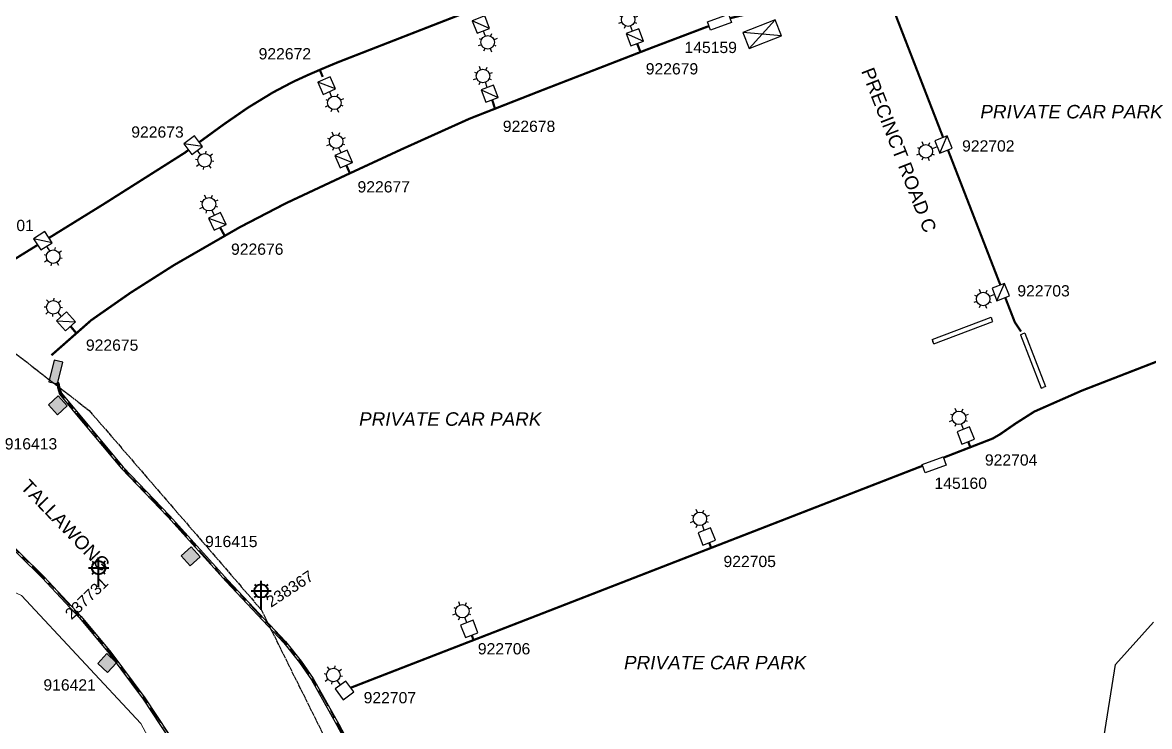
# Model space of a CAD drawing. Header units: metres. Extents: x 303957 to 307239, y 6268736 to 6272503.
# Drawn here: x 305574.5 to 305825, y 6269785.5 to 6269941.9 of the extents above; entities that cross this region are included whole.
import ezdxf
from ezdxf.enums import TextEntityAlignment as Align

# ---------------------------------------------------------------- set-up
doc = ezdxf.new("R2010")
doc.units = ezdxf.units.M
for name, pattern in [('Cable Exist OH', [1, 1, 0]), ('Cable Exist UG', [8.2, 4, -1.2, 1.8, -1.2]), ('IE Trench LV', [6.5, 5, -1.5])]:
    doc.linetypes.add(name, pattern=pattern)
doc.layers.get('0').update_dxf_attribs({"color": 6})
doc.layers.add('Cadastre Land Parcels_SP_EXT', color=9, linetype='Continuous', lineweight=5)
doc.layers.add('Cadastre Roads_SP_EXT', color=9, linetype='Continuous', lineweight=5)
for name, color, linetype in [('Duct_SP_NEW', 2, 'Continuous'), ('Equip_SP_SL_EXT', 7, 'Continuous'), ('Equip_SP_SL_NEW', 2, 'Continuous'), ('Mains_HV_MOD', 3, 'Continuous'), ('Mains_SL_MOD', 3, 'Continuous'), ('Notes_SP_MISC', 7, 'Continuous'), ('Services_SP_EXT', 7, 'Continuous'), ('Sub_SP_NEW', 2, 'Continuous'), ('SupportsUG_SP_LV_EXT', 7, 'Continuous'), ('SupportsUG_SP_LV_NEW', 2, 'Continuous'), ('SupportsUG_SP_LV_SL_EXT', 7, 'Continuous'), ('SupportsUG_SP_LV_SL_NEW', 2, 'Continuous'), ('Trench_SP_NEW', 2, 'Continuous'), ('UG_Details_SP_MISC', 7, 'Continuous')]:
    doc.layers.add(name, color=color, linetype=linetype)
doc.styles.add('COLUMN_LABEL', font='arial.ttf')
doc.styles.add('iecARIAL', font='arial.ttf', dxfattribs={"height": 2})
doc.styles.add('POLE_LABEL', font='arial.ttf')
doc.styles.add('SL_LABEL', font='arial.ttf')
doc.styles.get("Standard").update_dxf_attribs({"font": 'arial.ttf'})
doc.linetypes.add('IE Trench HV', pattern='A,7,-0.2,["/",Standard,S=3,R=0,X=0.6,Y=-1.4],-2.5', length=9.7)

# ---------------------------------------------------------------- blocks, each defined once
blk = doc.blocks.new('SL_LANTERN_EXT')
at = {"lineweight": 40}
for p, q in [((-1.46, 5.68), (-1.06, 5.28)), ((0, 1.97), (0, 6.47)), ((1.46, 5.68), (1.06, 5.28)), ((-2.25, 4.22), (2.25, 4.22)), ((-1.46, 2.76), (-1.06, 3.16)), ((0, 0), (0, 2.72)), ((1.46, 2.76), (1.06, 3.16))]:
    blk.add_line(p, q, dxfattribs=at)
blk.add_circle((0, 4.22), 1.5, dxfattribs=at)
at = {"style": 'iecARIAL', "flags": 8}
blk.add_attdef('ASSET_NUM', (1.5, 1.5), '', height=2.5, dxfattribs=at)
for tag, p, height, flags in [('OPERATING_VOLTAGE', (0.98, -1.65), 0.2, 9), ('ORIENTATION', (0.98, -1.85), 0.2, 9), ('OWNED_BY', (0.98, -2.05), 0.2, 9), ('STATE', (0.98, -2.25), 0.2, 9), ('CONSTRUCTED_VOLTAGE', (0.98, -0.65), 0.2, 9), ('CONTROL_TYPE', (0.98, -0.85), 0.2, 9), ('LANTERN_PURPOSE', (0.98, -1.05), 0.2, 9), ('LANTERN_TYPE', (0.98, -1.25), 0.2, 9), ('NO_PHASES', (0.98, -1.45), 0.2, 9), ('USAGE', (0.98, -2.45), 0.2, 9), ('CEXIST', (0.98, -2.65), 0.2, 9), ('LNUMBER', (2.18, -3.25), 2.5, 8), ('CNEW', (0.98, -2.85), 0.2, 9), ('CNUMBER', (0.98, -3.05), 0.2, 9), ('CREMOVE', (0.98, -3.25), 0.2, 9), ('CREPLACE', (0.98, -3.45), 0.2, 9), ('LKINGHEIGHT', (0.98, -3.65), 0.2, 9), ('LBRACKET', (0.98, -3.85), 0.2, 9), ('LBRACKETVOCAB', (0.98, -4.05), 0.2, 9), ('LCATEGORY', (0.98, -4.25), 0.2, 9), ('LCHARGE1', (0.98, -4.45), 0.2, 9), ('LCHARGE1PERCENT', (0.98, -4.65), 0.2, 9), ('LCHARGE2', (0.98, -4.85), 0.2, 9), ('LCHARGE2PERCENT', (0.98, -5.05), 0.2, 9), ('LCHARGE3', (0.98, -5.25), 0.2, 9), ('LCHARGE3PERCENT', (0.98, -5.45), 0.2, 9), ('LEXIST', (0.98, -5.65), 0.2, 9), ('LLAMP', (0.98, -5.85), 0.2, 9), ('LLAMPVOCAB', (0.98, -6.05), 0.2, 9), ('LMAST', (0.98, -6.25), 0.2, 9), ('LMASTVOCAB', (0.98, -6.45), 0.2, 9), ('LNEW', (0.98, -6.65), 0.2, 9), ('LANTNUMBER', (0.98, -6.85), 0.2, 9), ('LOUTREACH', (0.98, -7.25), 0.2, 9), ('LOUTREACHVOCAB', (0.98, -7.45), 0.2, 9), ('LRATECODE', (0.98, -7.65), 0.2, 9), ('STREETNAME', (0.98, -9.25), 0.2, 9), ('SUBURB', (0.98, -9.45), 0.2, 1), ('LREMOVE', (0.98, -7.85), 0.2, 9), ('LREPLACE', (0.98, -8.05), 0.2, 9), ('LTYPE', (0.98, -8.25), 0.2, 9), ('LTYPEVOCAB', (0.98, -8.45), 0.2, 9), ('LEGEND', (0.98, -8.65), 0.2, 9), ('LOCATION', (0.98, -8.85), 0.2, 9), ('NOTES', (0.98, -9.05), 0.2, 9)]:
    blk.add_attdef(tag, p, '', height=height, dxfattribs=dict(flags=flags))
blk = doc.blocks.new('*U48')
blk.add_wipeout([(-1.485, -1.485), (1.485, -1.485), (1.485, 1.485), (-1.485, 1.485)])
at = {"lineweight": -3}
blk.add_lwpolyline([(-1.485, -1.485), (1.485, -1.485), (1.485, 1.485), (-1.485, 1.485)], close=True, dxfattribs=at)
at = {"flags": 128}
blk.add_lwpolyline([(-1.485, 1.485), (1.485, -1.485)], dxfattribs=at)
for tag, height, flags, p in [('ASSET_NUM', 2.5, 8, (2, 2)), ('STREET_CODE', 0.2, 9, (1.5, 0)), ('OWNED_BY', 0.2, 9, (1.5, -0.4)), ('OPERATED_BY', 0.2, 9, (1.5, -0.6)), ('STATE', 0.2, 9, (1.5, -1)), ('SUBURB', 0.2, 9, (1.5, -1.8)), ('STREETNAME', 0.2, 9, (1.5, -2)), ('COLUMN_TYPE', 0.2, 9, (1.5, -0.2)), ('USAGE', 0.2, 9, (1.5, -1.2)), ('MAINTAINED_BY', 0.2, 9, (1.5, -0.8)), ('LEGEND', 0.2, 9, (1.5, -1.4)), ('PARENT', 0.2, 9, (1.5, -1.6)), ('LOCATION', 0.2, 9, (1.5, -2.2)), ('NOTES', 0.2, 9, (1.5, -2.4)), ('LABEL_ALIGNMENT', 0.2, 9, (1.5, -2.6)), ('Z', 0.2, 1, (1.5, -2.8))]:
    blk.add_attdef(tag, text='', height=height, dxfattribs=dict(flags=flags)).set_placement(p, align=Align.MIDDLE_LEFT)
at = {"style": 'POLE_LABEL', "flags": 9}
blk.add_attdef('STRUCTURE_PLANT_NUMBER', text='', height=0.2, dxfattribs=at).set_placement((1.5, 0.242), align=Align.MIDDLE_LEFT)
blk = doc.blocks.new('*U44')
for tag, height, flags, p in [('OPERATING_VOLTAGE', 0.2, 9, (0, -1.4)), ('ORIENTATION', 0.2, 9, (0, -1.6)), ('OWNED_BY', 0.2, 9, (0, -1.8)), ('STATE', 0.2, 9, (0, -2)), ('CEXIST', 0.2, 9, (0, -2.4)), ('CNEW', 0.2, 9, (0, -2.6)), ('LANTERN_TYPE', 0.2, 9, (0, -1)), ('NO_PHASES', 0.2, 9, (0, -1.2)), ('USAGE', 0.2, 9, (0, -2.2)), ('LNUMBER', 2.5, 8, (1.2, -2.8)), ('CNUMBER', 0.2, 9, (0, -2.8)), ('CREMOVE', 0.2, 9, (0, -3)), ('CREPLACE', 0.2, 9, (0, -3.2)), ('LKINGHEIGHT', 0.2, 9, (0, -3.4)), ('LBRACKET', 0.2, 9, (0, -3.6)), ('LBRACKETVOCAB', 0.2, 9, (0, -3.8)), ('LCATEGORY', 0.2, 9, (0, -4)), ('LCHARGE1', 0.2, 9, (0, -4.2)), ('LCHARGE1PERCENT', 0.2, 9, (0, -4.4)), ('LCHARGE2', 0.2, 9, (0, -4.6)), ('LCHARGE2PERCENT', 0.2, 9, (0, -4.8)), ('LCHARGE3', 0.2, 9, (0, -5)), ('LCHARGE3PERCENT', 0.2, 9, (0, -5.2)), ('LEXIST', 0.2, 9, (0, -5.4)), ('LLAMP', 0.2, 9, (0, -5.6)), ('LLAMPVOCAB', 0.2, 9, (0, -5.8)), ('LMAST', 0.2, 9, (0, -6)), ('LMASTVOCAB', 0.2, 9, (0, -6.2)), ('LNEW', 0.2, 9, (0, -6.4)), ('LANTNUMBER', 0.2, 9, (0, -6.6)), ('LOUTREACH', 0.2, 9, (0, -7)), ('LOUTREACHVOCAB', 0.2, 9, (0, -7.2)), ('LRATECODE', 0.2, 9, (0, -7.4)), ('LREMOVE', 0.2, 9, (0, -7.6)), ('SUBURB', 0.2, 9, (0, -8.6)), ('STREETNAME', 0.2, 9, (0, -8.8)), ('LREPLACE', 0.2, 9, (0, -7.8)), ('LTYPE', 0.2, 9, (0, -8)), ('LTYPEVOCAB', 0.2, 9, (0, -8.2)), ('LEGEND', 0.2, 9, (0, -8.4)), ('LOCATION', 0.2, 9, (0, -9)), ('NOTES', 0.2, 9, (0, -9.2)), ('MAINTAINED_BY', 0.2, 9, (0, -9.86))]:
    blk.add_attdef(tag, text='', height=height, dxfattribs=dict(flags=flags)).set_placement(p, align=Align.MIDDLE_LEFT)
at = {"flags": 9}
blk.add_attdef('OPERATED_BY', (0, -9.61), '', height=0.2, dxfattribs=at)
blk.add_wipeout([(0, 4.97), (1.46, 4.18), (2.25, 2.72), (1.46, 1.26), (0, 0.36), (-1.46, 1.26), (-2.25, 2.72), (-1.46, 4.18)])
for p, q in [((-2.25, 2.72), (-1.5, 2.72)), ((-1.46, 4.18), (-1.06, 3.78)), ((0, 4.22), (0, 4.97)), ((1.46, 4.18), (1.06, 3.78)), ((1.5, 2.72), (2.25, 2.72)), ((-1.46, 1.26), (-1.06, 1.66)), ((0, 0), (0, 1.22)), ((0, 0), (0, 0)), ((1.46, 1.26), (1.06, 1.66))]:
    blk.add_line(p, q)
blk.add_circle((0, 2.72), 1.5)
at = {"style": 'SL_LABEL'}
for tag, height, flags, p in [('ASSET_NUM', 2.5, 8, (2, 2)), ('STREET_CODE', 0.2, 9, (0, -0.2))]:
    blk.add_attdef(tag, text='', height=height, dxfattribs=dict(at, flags=flags)).set_placement(p, align=Align.MIDDLE_LEFT)
at = {"flags": 1}
blk.add_attdef('Z', (0, 0), '', height=0.2, dxfattribs=at)
at = {"flags": 9}
for tag, p in [('CONSTRUCTED_VOLTAGE', (0, -0.4)), ('CONTROL_TYPE', (0, -0.6)), ('LANTERN_PURPOSE', (0, -0.8))]:
    blk.add_attdef(tag, text='', height=0.2, dxfattribs=at).set_placement(p, align=Align.MIDDLE_LEFT)
blk = doc.blocks.new('*U43')
for tag, height, flags, p in [('OPERATING_VOLTAGE', 0.2, 9, (0, -1.4)), ('ORIENTATION', 0.2, 9, (0, -1.6)), ('OWNED_BY', 0.2, 9, (0, -1.8)), ('STATE', 0.2, 9, (0, -2)), ('CEXIST', 0.2, 9, (0, -2.4)), ('CNEW', 0.2, 9, (0, -2.6)), ('LANTERN_TYPE', 0.2, 9, (0, -1)), ('NO_PHASES', 0.2, 9, (0, -1.2)), ('USAGE', 0.2, 9, (0, -2.2)), ('LNUMBER', 2.5, 8, (1.2, -2.8)), ('CNUMBER', 0.2, 9, (0, -2.8)), ('CREMOVE', 0.2, 9, (0, -3)), ('CREPLACE', 0.2, 9, (0, -3.2)), ('LKINGHEIGHT', 0.2, 9, (0, -3.4)), ('LBRACKET', 0.2, 9, (0, -3.6)), ('LBRACKETVOCAB', 0.2, 9, (0, -3.8)), ('LCATEGORY', 0.2, 9, (0, -4)), ('LCHARGE1', 0.2, 9, (0, -4.2)), ('LCHARGE1PERCENT', 0.2, 9, (0, -4.4)), ('LCHARGE2', 0.2, 9, (0, -4.6)), ('LCHARGE2PERCENT', 0.2, 9, (0, -4.8)), ('LCHARGE3', 0.2, 9, (0, -5)), ('LCHARGE3PERCENT', 0.2, 9, (0, -5.2)), ('LEXIST', 0.2, 9, (0, -5.4)), ('LLAMP', 0.2, 9, (0, -5.6)), ('LLAMPVOCAB', 0.2, 9, (0, -5.8)), ('LMAST', 0.2, 9, (0, -6)), ('LMASTVOCAB', 0.2, 9, (0, -6.2)), ('LNEW', 0.2, 9, (0, -6.4)), ('LANTNUMBER', 0.2, 9, (0, -6.6)), ('LOUTREACH', 0.2, 9, (0, -7)), ('LOUTREACHVOCAB', 0.2, 9, (0, -7.2)), ('LRATECODE', 0.2, 9, (0, -7.4)), ('LREMOVE', 0.2, 9, (0, -7.6)), ('SUBURB', 0.2, 9, (0, -8.6)), ('STREETNAME', 0.2, 9, (0, -8.8)), ('LREPLACE', 0.2, 9, (0, -7.8)), ('LTYPE', 0.2, 9, (0, -8)), ('LTYPEVOCAB', 0.2, 9, (0, -8.2)), ('LEGEND', 0.2, 9, (0, -8.4)), ('LOCATION', 0.2, 9, (0, -9)), ('NOTES', 0.2, 9, (0, -9.2)), ('MAINTAINED_BY', 0.2, 9, (0, -9.86))]:
    blk.add_attdef(tag, text='', height=height, dxfattribs=dict(flags=flags)).set_placement(p, align=Align.MIDDLE_LEFT)
at = {"flags": 9}
blk.add_attdef('OPERATED_BY', (0, -9.61), '', height=0.2, dxfattribs=at)
blk.add_wipeout([(0, 4.97), (1.46, 4.18), (2.25, 2.72), (1.46, 1.26), (0, 0.37), (-1.46, 1.26), (-2.25, 2.72), (-1.46, 4.18)])
for p, q in [((-2.25, 2.72), (-1.5, 2.72)), ((-1.46, 4.18), (-1.06, 3.78)), ((0, 4.22), (0, 4.97)), ((1.46, 4.18), (1.06, 3.78)), ((1.5, 2.72), (2.25, 2.72)), ((-1.46, 1.26), (-1.06, 1.66)), ((0, 0), (0, 1.22)), ((0, 0), (0, 0)), ((1.46, 1.26), (1.06, 1.66))]:
    blk.add_line(p, q)
blk.add_circle((0, 2.72), 1.5)
at = {"style": 'SL_LABEL'}
for tag, height, flags, p in [('ASSET_NUM', 2.5, 8, (2, 2)), ('STREET_CODE', 0.2, 9, (0, -0.2))]:
    blk.add_attdef(tag, text='', height=height, dxfattribs=dict(at, flags=flags)).set_placement(p, align=Align.MIDDLE_LEFT)
at = {"flags": 1}
blk.add_attdef('Z', (0, 0), '', height=0.2, dxfattribs=at)
at = {"flags": 9}
for tag, p in [('CONSTRUCTED_VOLTAGE', (0, -0.4)), ('CONTROL_TYPE', (0, -0.6)), ('LANTERN_PURPOSE', (0, -0.8))]:
    blk.add_attdef(tag, text='', height=0.2, dxfattribs=at).set_placement(p, align=Align.MIDDLE_LEFT)
blk = doc.blocks.new('SUB_PADMOUNT_NEW')
for p, q in [((-3.84, 1.92), (3.84, -1.92)), ((3.84, 1.92), (-3.84, -1.92))]:
    blk.add_line(p, q)
blk.add_lwpolyline([(-3.84, -1.92), (3.84, -1.92), (3.84, 1.92), (-3.84, 1.92)], close=True)
for tag, height, flags, p in [('ASSET_NUM', 2.5, 8, (2, 2)), ('STREET_CODE', 0.2, 9, (1.5, 0)), ('OPERATING_VOLTAGE', 0.2, 9, (1.5, -0.4)), ('ORIENTATION', 0.2, 9, (1.5, -0.6)), ('OWNED_BY', 0.2, 9, (1.5, -0.8)), ('OPERATED_BY', 0.2, 9, (1.5, -1)), ('CONSTRUCTED_VOLTAGE', 0.2, 9, (1.5, -1.4)), ('SECONDARY_VOLTAGE', 0.2, 9, (1.5, -1.6)), ('STATE', 0.2, 9, (1.5, -1.8)), ('SUBSTATION_TYPE', 0.2, 9, (1.5, -2.2)), ('NO_PHASES', 0.2, 9, (1.5, -0.2)), ('MAINTAINED_BY', 0.2, 9, (1.5, -1.2)), ('PARENT', 0.2, 9, (1.5, -2)), ('USAGE', 0.2, 9, (1.5, -2.4)), ('LEGEND', 0.2, 9, (1.5, -2.6)), ('SUBURB', 0.2, 9, (1.5, -2.8)), ('STREETNAME', 0.2, 9, (1.5, -3)), ('Z', 0.2, 1, (1.5, -3.6)), ('LOCATION', 0.2, 9, (1.5, -3.2)), ('NOTES', 0.2, 9, (1.5, -3.4))]:
    blk.add_attdef(tag, text='', height=height, dxfattribs=dict(flags=flags)).set_placement(p, align=Align.MIDDLE_LEFT)
blk = doc.blocks.new('COLUMN_NEW')
blk.add_wipeout([(-1.485, -1.485), (1.485, -1.485), (1.485, 1.485), (-1.485, 1.485)])
at = {"lineweight": -3}
blk.add_lwpolyline([(-1.485, -1.485), (1.485, -1.485), (1.485, 1.485), (-1.485, 1.485)], close=True, dxfattribs=at)
for tag, height, flags, p in [('ASSET_NUM', 2.5, 8, (2, 2)), ('STREET_CODE', 0.2, 9, (1.5, 0)), ('OWNED_BY', 0.2, 9, (1.5, -0.4)), ('OPERATED_BY', 0.2, 9, (1.5, -0.6)), ('STATE', 0.2, 9, (1.5, -1)), ('SUBURB', 0.2, 9, (1.5, -1.8)), ('STREETNAME', 0.2, 9, (1.5, -2)), ('COLUMN_TYPE', 0.2, 9, (1.5, -0.2)), ('USAGE', 0.2, 9, (1.5, -1.2)), ('MAINTAINED_BY', 0.2, 9, (1.5, -0.8)), ('LEGEND', 0.2, 9, (1.5, -1.4)), ('PARENT', 0.2, 9, (1.5, -1.6)), ('LOCATION', 0.2, 9, (1.5, -2.2)), ('NOTES', 0.2, 9, (1.5, -2.4)), ('LABEL_ALIGNMENT', 0.2, 9, (1.5, -2.6)), ('Z', 0.2, 1, (1.5, -2.8))]:
    blk.add_attdef(tag, text='', height=height, dxfattribs=dict(flags=flags)).set_placement(p, align=Align.MIDDLE_LEFT)
at = {"style": 'POLE_LABEL', "flags": 9}
blk.add_attdef('STRUCTURE_PLANT_NUMBER', text='', height=0.2, dxfattribs=at).set_placement((1.5, 0.242), align=Align.MIDDLE_LEFT)
blk = doc.blocks.new('PILLAR_EXT')
blk.add_hatch(color=256).paths.add_polyline_path([(-2.475, 0.99), (-2.475, -0.99), (2.475, -0.99), (2.475, 0.99)])
blk.add_lwpolyline([(-2.475, -0.99), (2.475, -0.99), (2.475, 0.99), (-2.475, 0.99)], close=True)
at = {"style": 'iecARIAL', "flags": 8}
blk.add_attdef('ASSET_NUM', (1.5, 3.5), '', height=2.5, dxfattribs=at)
for tag, p, flags in [('OWNED_BY', (0, -0.2), 9), ('STATE', (0, -0.4), 9), ('SUPPORT_TYPE', (0, -0.6), 9), ('STREETNAME', (0, -1.8), 9), ('SUBURB', (0, -2), 1), ('USAGE', (0, -0.8), 9), ('LEGEND', (0, -1), 9), ('LOCATION', (0, -1.2), 9), ('NOTES', (0, -1.4), 9), ('PARENT', (0, -1.6), 9)]:
    blk.add_attdef(tag, p, '', height=0.2, dxfattribs=dict(flags=flags))
blk = doc.blocks.new('COLUMN_EXT')
blk.add_hatch(color=256).paths.add_polyline_path([(-1.49, 1.48), (-1.49, -1.49), (1.48, -1.49), (1.48, 1.48)])
blk.add_lwpolyline([(-1.49, -1.49), (1.48, -1.49), (1.48, 1.48), (-1.49, 1.48)], close=True)
for tag, height, style, flags, p in [('ASSET_NUM', 2.5, 'COLUMN_LABEL', 8, (2, 2)), ('STRUCTURE_PLANT_NUMBER', 0.2, 'POLE_LABEL', 9, (1.81, 0.03)), ('STREET_CODE', 0.2, 'COLUMN_LABEL', 9, (1.81, -0.2))]:
    blk.add_attdef(tag, text='', height=height, dxfattribs=dict(style=style, flags=flags)).set_placement(p, align=Align.MIDDLE_LEFT)
at = {"flags": 1}
blk.add_attdef('Z', (1.81, -2.35), '', height=0.2, dxfattribs=at)
at = {"flags": 9}
for tag, p in [('COLUMN_TYPE', (1.81, -0.4)), ('OWNED_BY', (1.81, -0.6)), ('STATE', (1.81, -0.8)), ('USAGE', (1.81, -1)), ('STREETNAME', (1.81, -1.6)), ('SUBURB', (1.81, -1.8)), ('LEGEND', (1.81, -1.2)), ('LOCATION', (1.81, -1.4)), ('NOTES', (1.81, -2))]:
    blk.add_attdef(tag, text='', height=0.2, dxfattribs=at).set_placement(p, align=Align.MIDDLE_LEFT)
blk = doc.blocks.new('PILLAR_NEW')
blk.add_wipeout([(-2.47, 0.99), (2.47, 0.99), (2.47, -0.99), (-2.47, -0.99)])
at = {"lineweight": -3}
blk.add_lwpolyline([(-2.47, 0.99), (2.47, 0.99), (2.47, -0.99), (-2.47, -0.99)], close=True, dxfattribs=at)
for tag, height, flags, p in [('ASSET_NUM', 2.5, 8, (2, 4)), ('STREET_CODE', 0.2, 9, (1.5, 2)), ('OWNED_BY', 0.2, 9, (1.5, 1.8)), ('OPERATED_BY', 0.2, 9, (1.5, 1.6)), ('STATE', 0.2, 9, (1.5, 1.2)), ('SUPPORT_TYPE', 0.2, 9, (1.5, 1)), ('SUBURB', 0.2, 9, (1.5, 0.2)), ('STREETNAME', 0.2, 9, (1.5, 0)), ('MAINTAINED_BY', 0.2, 9, (1.5, 1.4)), ('USAGE', 0.2, 9, (1.5, 0.8)), ('LEGEND', 0.2, 9, (1.5, 0.6)), ('PARENT', 0.2, 9, (1.5, 0.4)), ('Z', 0.2, 1, (1.5, -0.6)), ('LOCATION', 0.2, 9, (1.5, -0.2)), ('NOTES', 0.2, 9, (1.5, -0.4))]:
    blk.add_attdef(tag, text='', height=height, dxfattribs=dict(flags=flags)).set_placement(p, align=Align.MIDDLE_LEFT)

msp = doc.modelspace()

# ---------------------------------------------------------------- linework, layer by layer
at = {"layer": 'Cadastre Land Parcels_SP_EXT', "linetype": 'Continuous'}
msp.add_lwpolyline([(305598.55, 6269694.29), (305630.25, 6269713.47), (305609.91, 6269769.19), (305600.8, 6269786.13), (305574.32, 6269814.6), (305542.8, 6269828.89), (305529.13, 6269825.01), (305571.91, 6269684.68), (305598.55, 6269694.29)], close=True, dxfattribs=at)
at = {"layer": 'Duct_SP_NEW'}
for p, q in [((305777.04, 6269870.5), (305790.16, 6269875.45)), ((305790.16, 6269875.45), (305789.97, 6269875.94)), ((305796.28, 6269872.52), (305796.76, 6269872.71)), ((305796.28, 6269872.52), (305800.89, 6269860.64)), ((305797.25, 6269872.89), (305796.76, 6269872.71)), ((305797.25, 6269872.89), (305801.86, 6269861.01)), ((305776.67, 6269871.48), (305776.86, 6269870.99)), ((305777.04, 6269870.5), (305776.86, 6269870.99)), ((305800.89, 6269860.64), (305801.37, 6269860.82)), ((305801.86, 6269861.01), (305801.37, 6269860.82))]:
    msp.add_line(p, q, dxfattribs=at)
at = {"layer": 'Mains_HV_MOD', "linetype": 'Cable Exist OH'}
msp.add_lwpolyline([(305541.76, 6269892.52), (305589.37, 6269855.67), (305627.56, 6269811.44)], dxfattribs=at)
at = {"layer": 'Mains_SL_MOD', "linetype": 'Cable Exist OH'}
msp.add_lwpolyline([(305627.56, 6269811.44), (305651.3, 6269763.68)], dxfattribs=at)
at = {"layer": 'Services_SP_EXT'}
msp.add_lwpolyline([(305810.27, 6269754.03), (305817.4, 6269799.21), (305825.88, 6269808.64)], dxfattribs=at)
at = {"layer": 'Trench_SP_NEW', "linetype": 'IE Trench LV', "const_width": 0.5, "elevation": 62.71, "flags": 128}
msp.add_lwpolyline([(305558.49, 6269881.38), (305561.28, 6269882.31), (305565.29, 6269884.7), (305571.25, 6269888.38), (305592.52, 6269901.53), (305610.57, 6269912.96), (305619.28, 6269919.3), (305624.67, 6269923.02), (305630.22, 6269926.4), (305634.73, 6269928.77), (305637.98, 6269930.26), (305641.29, 6269931.69), (305644.61, 6269933.08), (305718.01, 6269961.65), (305721.32, 6269962.94), (305725.74, 6269964.97), (305730.94, 6269967.41), (305737.35, 6269970.7)], dxfattribs=at)
at = {"layer": 'Trench_SP_NEW', "linetype": 'IE Trench HV', "const_width": 0.5, "flags": 128}
for points in [[(305765.62, 6269951.17), (305766.87, 6269947.94), (305771.41, 6269936.23), (305795.06, 6269875.28), (305796.43, 6269873.23)], [(305711.13, 6269937.22), (305711.85, 6269935.35)], [(305618.47, 6269896.32), (305619.47, 6269894.5)]]:
    msp.add_lwpolyline(points, dxfattribs=at)
at = {"layer": 'Trench_SP_NEW', "linetype": 'IE Trench HV', "flags": 128}
msp.add_lwpolyline([(305647.5, 6269794.09, 0.5, 0.5, 0), (305652.61, 6269796.08, 0.5, 0.5, 0), (305688.8, 6269810.11, 0.5, 0.5, 0), (305790.11, 6269849.45, 0.5, 0.5, 0), (305791.77, 6269850.41, 0.5, 0.5, 0), (305795.22, 6269852.8, 0.5, 0.5, 0), (305799.38, 6269855.45, 0.5, 0.5, 0), (305809.95, 6269860.11, 0.5, 0.5, 0), (305838.18, 6269871.06, 0.5, 0.5, 0), (305856.3, 6269878.09, 0.5, 0.5, 0), (305864.57, 6269881.3, 0.5, 0.5, 0), (305874.18, 6269885.03, 0.5, 0.5, 0), (305889.56, 6269890.99, 0.5, 0.5, 0), (305902.59, 6269896.05, 0.5, 0.5, 0), (305911.24, 6269899.41, 0.5, 0.5, 0), (305923.94, 6269904.33, 0.5, 0.5, 0), (305932.45, 6269907.63, 0.5, 0.5, 0), (305940.97, 6269910.94, 0.5, 0.5, 0), (305956.1, 6269917.22, 0.5, 0.5, 0), (305975.02, 6269924.15, 0.5, 0.5, 0), (305991.31, 6269930.47, 0.5, 0.5, 0), (305998.87, 6269932.88, 0.5, 0.5, 0), (306005.03, 6269935.26, 0.5, 0.5, 0), (306008.8, 6269936.37, 0.5, 0.5, 0), (306011.04, 6269937.17, 0.5, 0.5, 0), (306014.61, 6269938.7, 0.5, 0.5, 0), (306016.8, 6269939.81, 0.5, 0.5, 0), (306019.2, 6269941.17, 0.5, 0.5, 0), (306021.05, 6269941.97, 0.5, 0.5, 0), (306023.37, 6269942.34, 0.5, 0.5, 0), (306025.74, 6269942.15, 0.5, 0.5, 0), (306027.36, 6269941.68, 0.5, 0.5, 0), (306028.54, 6269941.12, 0.5, 0.5, 0), (306030.49, 6269939.72, 0.5, 0.5, 0), (306032.22, 6269937.6, 0.5, 0.5, 0), (306033.07, 6269935.78, 0.5, 0.5, 0), (306033.72, 6269932.92, 0.5, 0.5, 0), (306035.52, 6269923.87, 0.5, 0.5, 0), (306037.72, 6269913.88, 0.5, 0.5, 0), (306040.02, 6269904.41, 0.5, 0.5, 0), (306043.19, 6269890.34, 0.5, 0.5, 0), (306047.12, 6269878.32, 0.5, 0.5, 0), (306056.45, 6269845.77, 0.5, 0.5, 0), (306054.13, 6269833.93, 0.5, 0.5, 0), (306032.58, 6269814.2, 0.5, 0.5, 0), (306026.63, 6269812.33, 0, 0, 0)], format="xyseb", dxfattribs=at)
at = {"layer": 'UG_Details_SP_MISC'}
for p, q in [((305582.14, 6269861.78), (305582.37, 6269861.82)), ((305582.14, 6269861.78), (305582.28, 6269860.79)), ((305582.28, 6269860.79), (305582.51, 6269860.84)), ((305582.28, 6269860.79), (305582.78, 6269859.31)), ((305582.61, 6269861.85), (305582.37, 6269861.82)), ((305582.75, 6269860.9), (305582.51, 6269860.84)), ((305582.61, 6269861.85), (305582.75, 6269860.9)), ((305582.75, 6269860.9), (305583.21, 6269859.55)), ((305582.78, 6269859.31), (305583, 6269859.43)), ((305582.78, 6269859.31), (305586.14, 6269855.21)), ((305583.21, 6269859.55), (305583, 6269859.43)), ((305583.21, 6269859.55), (305586.51, 6269855.51)), ((305586.14, 6269855.21), (305586.32, 6269855.36)), ((305586.14, 6269855.21), (305596.55, 6269842.8)), ((305586.51, 6269855.51), (305586.32, 6269855.36)), ((305586.51, 6269855.51), (305596.91, 6269843.12)), ((305596.55, 6269842.8), (305596.73, 6269842.96)), ((305596.55, 6269842.8), (305606.81, 6269832.03)), ((305596.91, 6269843.12), (305596.73, 6269842.96)), ((305596.91, 6269843.12), (305607.16, 6269832.36)), ((305606.81, 6269832.03), (305606.98, 6269832.19)), ((305607.16, 6269832.36), (305606.98, 6269832.19)), ((305607.16, 6269832.36), (305620.15, 6269818)), ((305566.26, 6269830.94, -0.01), (305578.93, 6269818.49, -0.01)), ((305566.6, 6269831.28, -0.01), (305579.27, 6269818.83, -0.01)), ((305606.81, 6269832.03), (305619.79, 6269817.67)), ((305578.93, 6269818.49, -0.01), (305579.1, 6269818.66, -0.01)), ((305578.93, 6269818.49, -0.01), (305587.17, 6269809.63, -0.01)), ((305579.27, 6269818.83, -0.01), (305579.1, 6269818.66, -0.01)), ((305579.27, 6269818.83, -0.01), (305587.53, 6269809.94, -0.01)), ((305619.79, 6269817.67), (305619.97, 6269817.84)), ((305619.79, 6269817.67), (305632.61, 6269804.03)), ((305620.15, 6269818), (305619.97, 6269817.84)), ((305620.15, 6269818), (305632.97, 6269804.35)), ((305587.17, 6269809.63, -0.01), (305587.35, 6269809.78, -0.01)), ((305587.17, 6269809.63, -0.01), (305593.75, 6269801.7, -0.01)), ((305587.53, 6269809.94, -0.01), (305587.35, 6269809.78, -0.01)), ((305587.53, 6269809.94, -0.01), (305594.13, 6269801.99, -0.01)), ((305632.61, 6269804.03), (305632.79, 6269804.19)), ((305632.61, 6269804.03), (305636.07, 6269799.71)), ((305632.97, 6269804.35), (305632.79, 6269804.19)), ((305632.97, 6269804.35), (305636.45, 6269800)), ((305593.75, 6269801.7, -0.01), (305593.94, 6269801.84, -0.01)), ((305593.75, 6269801.7, -0.01), (305601.35, 6269791.56, -0.01)), ((305594.13, 6269801.99, -0.01), (305593.94, 6269801.84, -0.01)), ((305594.13, 6269801.99, -0.01), (305601.74, 6269791.83, -0.01)), ((305636.07, 6269799.71), (305636.26, 6269799.85)), ((305636.07, 6269799.71), (305638.73, 6269795.87)), ((305636.45, 6269800), (305636.26, 6269799.85)), ((305636.45, 6269800), (305639.13, 6269796.12)), ((305638.73, 6269795.87), (305638.93, 6269796)), ((305638.73, 6269795.87), (305644.39, 6269785.79)), ((305639.13, 6269796.12), (305638.93, 6269796)), ((305639.13, 6269796.12), (305644.81, 6269786.02)), ((305601.35, 6269791.56, -0.01), (305601.54, 6269791.7, -0.01)), ((305601.35, 6269791.56, -0.01), (305610.47, 6269777.75, -0.01)), ((305601.74, 6269791.83, -0.01), (305601.54, 6269791.7, -0.01)), ((305601.74, 6269791.83, -0.01), (305610.88, 6269778, -0.01)), ((305644.39, 6269785.79), (305644.6, 6269785.9)), ((305644.39, 6269785.79), (305648.84, 6269777.42)), ((305644.81, 6269786.02), (305644.6, 6269785.9)), ((305644.81, 6269786.02), (305649.28, 6269777.62))]:
    msp.add_line(p, q, dxfattribs=at)
at = {"layer": 'UG_Details_SP_MISC', "color": 7, "linetype": 'Cable Exist UG', "flags": 128}
msp.add_lwpolyline([(305582.35, 6269862.01), (305582.51, 6269860.84), (305583, 6269859.43), (305585.18, 6269856.67), (305589.22, 6269852.07), (305595.33, 6269844.63), (305598.12, 6269841.29), (305601.56, 6269837.89), (305604.55, 6269834.83), (305610.92, 6269827.93), (305617.68, 6269820.2), (305626.26, 6269811.32), (305632.09, 6269805.03), (305634.8, 6269801.77), (305636.78, 6269799.17), (305638.93, 6269796), (305641.6, 6269791.55), (305649.06, 6269777.52), (305652.48, 6269768.54), (305657.99, 6269755), (305662.65, 6269741.61), (305665.67, 6269731.25), (305667.89, 6269722.46)], dxfattribs=at)
at = {"layer": 'UG_Details_SP_MISC', "color": 7, "linetype": 'Cable Exist UG', "elevation": -0.01, "flags": 128}
msp.add_lwpolyline([(305547.24, 6269849.62), (305551.12, 6269846.04), (305556.29, 6269841.03), (305559.15, 6269838.24), (305563.8, 6269833.7), (305570.39, 6269827.21), (305576.76, 6269821.04), (305581.43, 6269816.28), (305587.35, 6269809.78), (305591.95, 6269804.35), (305595.92, 6269799.34), (305600.63, 6269793.03), (305606.74, 6269784.12), (305610.68, 6269777.87), (305613.93, 6269772.37), (305617.26, 6269766.35), (305619.31, 6269762.42), (305622.07, 6269756.84)], dxfattribs=at)

# ---------------------------------------------------------------- block references
at = {"layer": 'Equip_SP_SL_EXT'}
ref = msp.add_blockref('SL_LANTERN_EXT', (305591.45, 6269816.54), dxfattribs=at)
ref.add_attrib('ASSET_NUM', '237731', dxfattribs={"layer": '0', "height": 2.5, "rotation": 43.9281, "style": 'iecARIAL'}).set_placement((305592.95, 6269818.04), align=Align.MIDDLE_RIGHT)
ref = msp.add_blockref('SL_LANTERN_EXT', (305627.56, 6269811.38), dxfattribs=at)
ref.add_attrib('ASSET_NUM', '238367', dxfattribs={"layer": '0', "height": 2.5, "rotation": 33.2572, "style": 'iecARIAL'}).set_placement((305629.06, 6269812.88), align=Align.MIDDLE_LEFT)
at = {"layer": 'Sub_SP_NEW', "linetype": 'IE Trench LV', "rotation": 201.5124287218865}
msp.add_blockref('SUB_PADMOUNT_NEW', (305738.91, 6269939.32), dxfattribs=at)
at = {"layer": 'SupportsUG_SP_LV_EXT'}
ref = msp.add_blockref('PILLAR_EXT', (305581.96, 6269864.26), dxfattribs=dict(at, rotation=255.9904689922143))
ref.add_attrib('ASSET_NUM', '139464', dxfattribs={"layer": '0', "height": 2.5}).set_placement((305560.94, 6269861.4), align=Align.MIDDLE_LEFT)
at = {"layer": 'SupportsUG_SP_LV_SL_EXT'}
ref = msp.add_blockref('COLUMN_EXT', (305582.39, 6269856.86, -0.24), dxfattribs=dict(at, rotation=312.2043670144603))
ref.add_attrib('ASSET_NUM', '916413', dxfattribs={"layer": '0', "height": 2.5, "style": 'COLUMN_LABEL'}).set_placement((305570.59, 6269848.29, -0.24), align=Align.MIDDLE_LEFT)
ref = msp.add_blockref('COLUMN_EXT', (305611.9, 6269823.3), dxfattribs=dict(at, rotation=312.2043670330725))
ref.add_attrib('ASSET_NUM', '916415', dxfattribs={"layer": '0', "height": 2.5, "style": 'COLUMN_LABEL'}).set_placement((305615.1, 6269826.58), align=Align.MIDDLE_LEFT)
ref = msp.add_blockref('COLUMN_EXT', (305593.36, 6269799.56), dxfattribs=dict(at, rotation=317.1912223100969))
ref.add_attrib('ASSET_NUM', '916421', dxfattribs={"layer": '0', "height": 2.5, "style": 'COLUMN_LABEL'}).set_placement((305579.17, 6269794.71, 61), align=Align.MIDDLE_LEFT)

# ---------------------------------------------------------------- texts
at = {"layer": 'Cadastre Roads_SP_EXT'}
msp.add_text('TALLAWONG', height=3, rotation=313.9113, dxfattribs=at).set_placement((305573.9, 6269838.56, 61.86))
at = {"layer": 'Notes_SP_MISC', "linetype": 'ByBlock', "char_height": 3, "attachment_point": 1, "style": 'iecARIAL'}
for insert in [(305783.99, 6269923.6), (305645.93, 6269855.29), (305704.81, 6269801.17)]:
    msp.add_mtext_dynamic_manual_height_columns('\\pi3.3946;{\\fArial|b0|i1|c0|p34;PRIVATE CAR PARK}', width=47.4427, gutter_width=4, heights=[0], dxfattribs=dict(at, insert=insert))

# ---------------------------------------------------------------- next in the draw order: block references
at = {"layer": 'Equip_SP_SL_NEW'}
for p, rotation in [((305710.09, 6269940.01), 20.61774526793839), ((305676.93, 6269940.06), 201.2042166549453), ((305642.73, 6269926.54), 204.167383111938), ((305645.33, 6269912.96), 23.59731928197601)]:
    msp.add_blockref('*U44', p, dxfattribs=dict(at, rotation=rotation))
at = {"layer": 'SupportsUG_SP_LV_SL_NEW'}
ref = msp.add_blockref('*U48', (305678.35, 6269926.1), dxfattribs=dict(at, rotation=20.61774526793839))
ref.add_attrib('ASSET_NUM', '922678', dxfattribs={"layer": '0', "height": 2.5}).set_placement((305681.27, 6269918.85), align=Align.MIDDLE_LEFT)
ref = msp.add_blockref('*U48', (305612.44, 6269914.64), dxfattribs=dict(at, rotation=217.3760067243616))
ref.add_attrib('ASSET_NUM', '922673', dxfattribs={"layer": '0', "height": 2.5}).set_placement((305598.7, 6269917.58), align=Align.MIDDLE_LEFT)
ref = msp.add_blockref('*U48', (305779.2, 6269914.81), dxfattribs=dict(at, rotation=111.2040833950752))
ref.add_attrib('ASSET_NUM', '922702', dxfattribs={"layer": '0', "height": 2.5}).set_placement((305783.33, 6269914.49), align=Align.MIDDLE_LEFT)
ref = msp.add_blockref('*U48', (305617.82, 6269897.74), dxfattribs=dict(at, rotation=25.84415979214117))
ref.add_attrib('ASSET_NUM', '922676', dxfattribs={"layer": '0', "height": 2.5}).set_placement((305620.87, 6269891.55), align=Align.MIDDLE_LEFT)
ref = msp.add_blockref('*U48', (305579.05, 6269893.43, -0.24), dxfattribs=dict(at, rotation=212.7392035349223))
ref.add_attrib('ASSET_NUM', '922601', dxfattribs={"layer": '0', "height": 2.5}).set_placement((305565.4, 6269896.82, -0.24), align=Align.MIDDLE_LEFT)
ref = msp.add_blockref('*U48', (305791.93, 6269882), dxfattribs=dict(at, rotation=111.2040833950752))
ref.add_attrib('ASSET_NUM', '922703', dxfattribs={"layer": '0', "height": 2.5}).set_placement((305795.61, 6269882.29), align=Align.MIDDLE_LEFT)
ref = msp.add_blockref('*U48', (305584.2, 6269875.51), dxfattribs=dict(at, rotation=42.20436703470563))
ref.add_attrib('ASSET_NUM', '922675', dxfattribs={"layer": '0', "height": 2.5}).set_placement((305588.62, 6269870.22), align=Align.MIDDLE_LEFT)
ref = msp.add_blockref('COLUMN_NEW', (305784.15, 6269850.14), dxfattribs=dict(at, rotation=21.20388888902825))
ref.add_attrib('ASSET_NUM', '922704', dxfattribs={"layer": '0', "height": 2.5}).set_placement((305788.4, 6269844.7), align=Align.MIDDLE_LEFT)
ref = msp.add_blockref('COLUMN_NEW', (305726.59, 6269827.69), dxfattribs=dict(at, rotation=21.20388888902825))
ref.add_attrib('ASSET_NUM', '922705', dxfattribs={"layer": '0', "height": 2.5}).set_placement((305730.31, 6269822.15), align=Align.MIDDLE_LEFT)
ref = msp.add_blockref('COLUMN_NEW', (305673.81, 6269807.16), dxfattribs=dict(at, rotation=21.20388888902825))
ref.add_attrib('ASSET_NUM', '922706', dxfattribs={"layer": '0', "height": 2.5}).set_placement((305675.72, 6269802.74), align=Align.MIDDLE_LEFT)
ref = msp.add_blockref('COLUMN_NEW', (305646.09, 6269793.5), dxfattribs=dict(at, rotation=36.14032930396272))
ref.add_attrib('ASSET_NUM', '922707', dxfattribs={"layer": '0', "height": 2.5}).set_placement((305650.34, 6269791.87), align=Align.MIDDLE_LEFT)

# ---------------------------------------------------------------- next in the draw order: linework, layer by layer
at = {"layer": 'Trench_SP_NEW', "linetype": 'IE Trench HV', "const_width": 0.5, "flags": 128}
for points in [[(305678.91, 6269924.72), (305679.53, 6269922.76)], [(305784.69, 6269848.76), (305785.16, 6269847.53)], [(305727.13, 6269826.31), (305727.57, 6269825.17)], [(305674.35, 6269805.78), (305674.77, 6269804.67)]]:
    msp.add_lwpolyline(points, dxfattribs=at)

# ---------------------------------------------------------------- next in the draw order: block references
at = {"layer": 'Equip_SP_SL_NEW'}
for name, p, rotation in [('*U44', (305677.82, 6269927.49), 20.61774526793839), ('*U43', (305613.34, 6269913.46), 217.3760067243616), ('*U44', (305777.82, 6269914.27), 111.2040833950752), ('*U44', (305617.17, 6269899.08), 25.84415979214117), ('*U44', (305579.86, 6269892.18, -0.24), 212.7392035349223), ('*U44', (305790.55, 6269881.46), 111.2040833950752), ('*U44', (305583.2, 6269876.61), 42.20436703470563), ('*U44', (305783.61, 6269851.53), 21.20388888902825), ('*U44', (305726.05, 6269829.07), 21.20388888902825), ('*U44', (305673.27, 6269808.55), 21.20388888902825), ('*U44', (305645.21, 6269794.7), 36.14032930396272)]:
    msp.add_blockref(name, p, dxfattribs=dict(at, rotation=rotation))
at = {"layer": 'SupportsUG_SP_LV_NEW'}
ref = msp.add_blockref('PILLAR_NEW', (305777.11, 6269843.62), dxfattribs=dict(at, rotation=19.95423594299191))
ref.add_attrib('ASSET_NUM', '145160', dxfattribs={"layer": '0', "height": 2.5}).set_placement((305777.2, 6269839.53), align=Align.MIDDLE_LEFT)
at = {"layer": 'SupportsUG_SP_LV_SL_NEW'}
ref = msp.add_blockref('*U48', (305676.4, 6269941.45), dxfattribs=dict(at, rotation=201.2042166549453))
ref.add_attrib('ASSET_NUM', '922671', dxfattribs={"layer": '0', "height": 2.5}).set_placement((305661.47, 6269948.39), align=Align.MIDDLE_LEFT)
ref = msp.add_blockref('*U48', (305710.61, 6269938.62), dxfattribs=dict(at, rotation=20.61774526793839))
ref.add_attrib('ASSET_NUM', '922679', dxfattribs={"layer": '0', "height": 2.5}).set_placement((305713.03, 6269931.63), align=Align.MIDDLE_LEFT)
ref = msp.add_blockref('*U48', (305642.12, 6269927.9), dxfattribs=dict(at, rotation=204.167383111938))
ref.add_attrib('ASSET_NUM', '922672', dxfattribs={"layer": '0', "height": 2.5}).set_placement((305627, 6269934.97), align=Align.MIDDLE_LEFT)
ref = msp.add_blockref('*U48', (305645.92, 6269911.6), dxfattribs=dict(at, rotation=23.59731928197601))
ref.add_attrib('ASSET_NUM', '922677', dxfattribs={"layer": '0', "height": 2.5}).set_placement((305648.98, 6269905.4), align=Align.MIDDLE_LEFT)

# ---------------------------------------------------------------- next in the draw order: linework, layer by layer
at = {"layer": 'Duct_SP_NEW'}
for p, q in [((305776.67, 6269871.48), (305789.79, 6269876.43)), ((305789.79, 6269876.43), (305789.97, 6269875.94))]:
    msp.add_line(p, q, dxfattribs=at)
at = {"layer": 'Trench_SP_NEW', "linetype": 'IE Trench HV', "const_width": 0.5, "elevation": 62.24, "flags": 128}
msp.add_lwpolyline([(305580.96, 6269867.97), (305589.8, 6269875.76), (305598.48, 6269881.82), (305608.24, 6269888.03), (305622.84, 6269896.44), (305633.11, 6269901.77), (305646.17, 6269907.89), (305658.83, 6269913.76), (305673.87, 6269920.54), (305689.72, 6269926.76), (305699.04, 6269930.37), (305714.22, 6269936.26), (305728.55, 6269941.69), (305731.79, 6269942.87), (305736.26, 6269943.97)], dxfattribs=at)
at = {"layer": 'Trench_SP_NEW', "linetype": 'IE Trench LV', "const_width": 0.5, "flags": 128}
msp.add_lwpolyline([(305641.25, 6269929.83), (305640.59, 6269931.39)], dxfattribs=at)
at = {"layer": 'Trench_SP_NEW', "linetype": 'IE Trench HV', "const_width": 0.5, "flags": 128}
for points in [[(305646.49, 6269910.2), (305647.28, 6269908.4)], [(305585.2, 6269874.41), (305586.5, 6269872.85)]]:
    msp.add_lwpolyline(points, dxfattribs=at)

# ---------------------------------------------------------------- next in the draw order: texts
at = {"layer": 'Cadastre Roads_SP_EXT'}
msp.add_text('PRECINCT ROAD C', height=3, rotation=291.2718, dxfattribs=at).set_placement((305760.85, 6269931.15))

# ---------------------------------------------------------------- next in the draw order: block references
at = {"layer": 'SupportsUG_SP_LV_NEW'}
ref = msp.add_blockref('PILLAR_NEW', (305729.42, 6269942), dxfattribs=dict(at, rotation=19.95423594299191))
ref.add_attrib('ASSET_NUM', '145159', dxfattribs={"layer": '0', "height": 2.5}).set_placement((305721.64, 6269936.38), align=Align.MIDDLE_LEFT)

doc.saveas('drawing.dxf')
